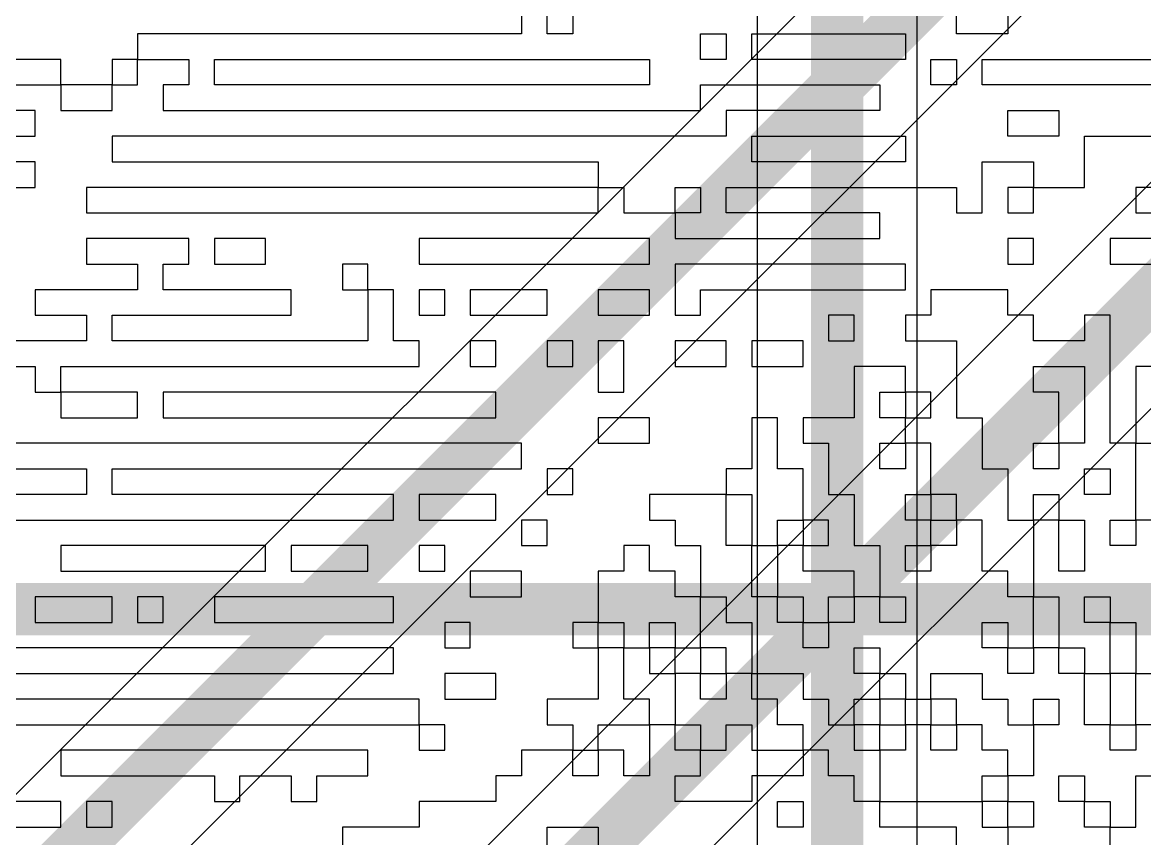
# Model space of a CAD drawing. Header units: inches. Extents: x 0.02 to 6.01, y 0.01 to 5.6.
# Drawn here: x 1.8992 to 2.1138, y 2.8161 to 2.9722 of the extents above; entities that cross this region are included whole.
import ezdxf

# ---------------------------------------------------------------- set-up
doc = ezdxf.new("R2010")
doc.units = ezdxf.units.IN
doc.header["$MEASUREMENT"] = 0
for name, color, linetype in [('Bottom Layer', 5, 'Continuous'), ('Bottom Overlay', 54, 'Continuous'), ('Top Layer', 1, 'Continuous'), ('Top Overlay', 2, 'Continuous')]:
    doc.layers.add(name, color=color, linetype=linetype)

msp = doc.modelspace()

# ---------------------------------------------------------------- linework, layer by layer
at = {"layer": 'Bottom Layer'}
for p, q in [((2.24371, 3.17034), (1.87022, 2.79684)), ((1.89184, 2.77522), (2.26086, 3.14423)), ((2.12169, 2.94831), (1.97022, 2.79684)), ((1.99184, 2.77522), (2.13883, 2.92221))]:
    msp.add_line(p, q, dxfattribs=at)
for points in [[(1.855, 2.76, 0.01, 0.01, 0), (2.25453, 3.15953, 0.01, 0.01, 0)], [(1.955, 2.76, 0.01, 0.01, 0), (2.1325, 2.9375, 0.01, 0.01, 0)]]:
    msp.add_lwpolyline(points, format="xyseb", dxfattribs=at)
at = {"layer": 'Bottom Overlay'}
for p, q in [((1.99465, 2.97491), (1.99465, 2.97001)), ((1.99955, 2.97001), (1.99955, 2.97491)), ((2.00444, 2.97491), (2.00444, 2.97001)), ((2.07784, 2.97001), (2.07784, 2.97491)), ((2.08763, 2.97491), (2.08763, 2.97001)), ((1.99465, 2.97001), (1.92125, 2.97001)), ((1.92125, 2.97001), (1.92125, 2.96512)), ((2.00444, 2.97001), (1.99955, 2.97001)), ((2.02891, 2.97001), (2.0338, 2.97001)), ((2.02891, 2.96512), (2.02891, 2.97001)), ((2.0338, 2.97001), (2.0338, 2.96512)), ((2.03869, 2.96512), (2.03869, 2.97001)), ((2.03869, 2.97001), (2.06805, 2.97001)), ((2.06805, 2.97001), (2.06805, 2.96512)), ((2.08763, 2.97001), (2.07784, 2.97001)), ((1.90657, 2.96512), (1.89189, 2.96512)), ((1.90657, 2.96023), (1.90657, 2.96512)), ((1.92125, 2.96512), (1.91636, 2.96512)), ((1.91636, 2.96512), (1.91636, 2.96023)), ((1.92125, 2.96512), (1.93104, 2.96512)), ((1.92125, 2.96023), (1.92125, 2.96512)), ((1.93104, 2.96512), (1.93104, 2.96023)), ((1.93593, 2.96023), (1.93593, 2.96512)), ((1.93593, 2.96512), (2.01912, 2.96512)), ((2.01912, 2.96512), (2.01912, 2.96023)), ((2.0338, 2.96512), (2.02891, 2.96512)), ((2.04848, 2.96512), (2.03869, 2.96512)), ((2.05337, 2.96512), (2.04848, 2.96512)), ((2.06805, 2.96512), (2.05337, 2.96512)), ((2.07295, 2.96023), (2.07295, 2.96512)), ((2.07295, 2.96512), (2.07784, 2.96512)), ((2.07784, 2.96512), (2.07784, 2.96023)), ((2.08273, 2.96023), (2.08273, 2.96512)), ((2.08273, 2.96512), (2.09252, 2.96512)), ((2.09252, 2.96512), (2.09741, 2.96512)), ((2.09741, 2.96512), (2.11699, 2.96512)), ((1.89189, 2.96023), (1.90657, 2.96023)), ((1.90657, 2.96023), (1.90657, 2.95533)), ((1.91636, 2.96023), (1.90657, 2.96023)), ((1.91636, 2.96023), (1.92125, 2.96023)), ((1.91636, 2.95533), (1.91636, 2.96023)), ((1.93104, 2.96023), (1.92615, 2.96023)), ((1.92615, 2.96023), (1.92615, 2.95533)), ((1.9604, 2.96023), (1.93593, 2.96023)), ((1.96529, 2.96023), (1.9604, 2.96023)), ((2.01912, 2.96023), (1.96529, 2.96023)), ((2.02891, 2.95533), (2.02891, 2.96023)), ((2.02891, 2.96023), (2.06316, 2.96023)), ((2.06316, 2.96023), (2.06316, 2.95533)), ((2.07784, 2.96023), (2.07295, 2.96023)), ((2.11699, 2.96023), (2.08273, 2.96023)), ((1.90168, 2.95533), (1.87232, 2.95533)), ((1.90168, 2.95044), (1.90168, 2.95533)), ((1.90657, 2.95533), (1.91636, 2.95533)), ((1.92615, 2.95533), (2.02891, 2.95533)), ((2.06316, 2.95533), (2.0338, 2.95533)), ((2.0338, 2.95533), (2.0338, 2.95044)), ((2.08763, 2.95044), (2.08763, 2.95533)), ((2.08763, 2.95533), (2.09741, 2.95533)), ((2.09741, 2.95533), (2.09741, 2.95044)), ((1.86253, 2.95044), (1.90168, 2.95044)), ((2.0338, 2.95044), (1.91636, 2.95044)), ((1.91636, 2.95044), (1.91636, 2.94555)), ((2.03869, 2.94555), (2.03869, 2.95044)), ((2.03869, 2.95044), (2.06316, 2.95044)), ((2.06316, 2.95044), (2.06805, 2.95044)), ((2.06805, 2.95044), (2.06805, 2.94555)), ((2.09741, 2.95044), (2.08763, 2.95044)), ((2.10231, 2.94065), (2.10231, 2.95044)), ((2.10231, 2.95044), (2.13167, 2.95044)), ((1.90168, 2.94555), (1.86253, 2.94555)), ((1.90168, 2.94065), (1.90168, 2.94555)), ((1.91636, 2.94555), (2.00933, 2.94555)), ((2.00933, 2.94555), (2.00933, 2.94065)), ((2.06805, 2.94555), (2.03869, 2.94555)), ((2.08273, 2.93576), (2.08273, 2.94555)), ((2.08273, 2.94555), (2.09252, 2.94555)), ((2.09252, 2.94555), (2.09252, 2.94065)), ((1.84296, 2.94065), (1.90168, 2.94065)), ((2.00933, 2.94065), (1.91147, 2.94065)), ((1.91147, 2.94065), (1.91147, 2.93576)), ((2.00933, 2.94065), (2.01423, 2.94065)), ((2.00933, 2.93576), (2.00933, 2.94065)), ((2.01423, 2.94065), (2.01423, 2.93576)), ((2.02401, 2.94065), (2.02891, 2.94065)), ((2.02401, 2.93576), (2.02401, 2.94065)), ((2.02891, 2.94065), (2.02891, 2.93576)), ((2.0338, 2.93576), (2.0338, 2.94065)), ((2.0338, 2.94065), (2.07784, 2.94065)), ((2.07784, 2.94065), (2.07784, 2.93576)), ((2.09252, 2.94065), (2.08763, 2.94065)), ((2.08763, 2.94065), (2.08763, 2.93576)), ((2.09252, 2.94065), (2.10231, 2.94065)), ((2.09252, 2.93576), (2.09252, 2.94065)), ((2.12188, 2.94065), (2.11209, 2.94065)), ((2.11209, 2.94065), (2.11209, 2.93576)), ((1.91147, 2.93576), (2.00933, 2.93576)), ((2.01423, 2.93576), (2.02401, 2.93576)), ((2.02891, 2.93576), (2.02401, 2.93576)), ((2.02401, 2.93576), (2.02401, 2.93087)), ((2.06316, 2.93576), (2.0338, 2.93576)), ((2.06316, 2.93087), (2.06316, 2.93576)), ((2.07784, 2.93576), (2.08273, 2.93576)), ((2.08763, 2.93576), (2.09252, 2.93576)), ((2.11209, 2.93576), (2.12188, 2.93576)), ((1.93104, 2.93087), (1.91147, 2.93087)), ((1.91147, 2.93087), (1.91147, 2.92597)), ((1.93104, 2.92597), (1.93104, 2.93087)), ((1.94572, 2.93087), (1.93593, 2.93087)), ((1.93593, 2.93087), (1.93593, 2.92597)), ((1.94572, 2.92597), (1.94572, 2.93087)), ((2.01912, 2.93087), (1.97508, 2.93087)), ((1.97508, 2.93087), (1.97508, 2.92597)), ((2.01912, 2.92597), (2.01912, 2.93087)), ((2.02401, 2.93087), (2.06316, 2.93087)), ((2.09252, 2.93087), (2.08763, 2.93087)), ((2.08763, 2.93087), (2.08763, 2.92597)), ((2.09252, 2.92597), (2.09252, 2.93087)), ((2.11699, 2.93087), (2.1072, 2.93087)), ((2.1072, 2.93087), (2.1072, 2.92597)), ((1.91147, 2.92597), (1.92125, 2.92597)), ((1.92125, 2.92597), (1.92125, 2.92108)), ((1.92615, 2.92108), (1.92615, 2.92597)), ((1.92615, 2.92597), (1.93104, 2.92597)), ((1.93593, 2.92597), (1.94572, 2.92597)), ((1.96529, 2.92597), (1.9604, 2.92597)), ((1.9604, 2.92597), (1.9604, 2.92108)), ((1.96529, 2.92108), (1.96529, 2.92597)), ((1.97508, 2.92597), (2.01912, 2.92597)), ((2.06805, 2.92597), (2.02401, 2.92597)), ((2.02401, 2.92597), (2.02401, 2.91619)), ((2.06805, 2.92108), (2.06805, 2.92597)), ((2.08763, 2.92597), (2.09252, 2.92597)), ((2.1072, 2.92597), (2.11699, 2.92597)), ((1.92125, 2.92108), (1.90168, 2.92108)), ((1.90168, 2.92108), (1.90168, 2.91619)), ((1.95061, 2.92108), (1.92615, 2.92108)), ((1.95061, 2.91619), (1.95061, 2.92108)), ((1.9604, 2.92108), (1.96529, 2.92108)), ((1.97019, 2.92108), (1.96529, 2.92108)), ((1.96529, 2.92108), (1.96529, 2.91129)), ((1.97019, 2.91129), (1.97019, 2.92108)), ((1.97997, 2.92108), (1.97508, 2.92108)), ((1.97508, 2.92108), (1.97508, 2.91619)), ((1.97997, 2.91619), (1.97997, 2.92108)), ((1.99955, 2.92108), (1.98487, 2.92108)), ((1.98487, 2.92108), (1.98487, 2.91619)), ((1.99955, 2.91619), (1.99955, 2.92108)), ((2.01912, 2.92108), (2.00933, 2.92108)), ((2.00933, 2.92108), (2.00933, 2.91619)), ((2.01912, 2.91619), (2.01912, 2.92108)), ((2.02891, 2.91619), (2.02891, 2.92108)), ((2.02891, 2.92108), (2.06805, 2.92108)), ((2.08763, 2.92108), (2.07295, 2.92108)), ((2.07295, 2.92108), (2.07295, 2.91619)), ((2.08763, 2.91619), (2.08763, 2.92108)), ((1.90168, 2.91619), (1.91147, 2.91619)), ((1.91147, 2.91619), (1.91147, 2.91129)), ((1.91636, 2.91129), (1.91636, 2.91619)), ((1.91636, 2.91619), (1.95061, 2.91619)), ((1.97508, 2.91619), (1.97997, 2.91619)), ((1.98487, 2.91619), (1.99955, 2.91619)), ((2.00933, 2.91619), (2.01912, 2.91619)), ((2.02401, 2.91619), (2.02891, 2.91619)), ((2.05827, 2.91619), (2.05337, 2.91619)), ((2.05337, 2.91619), (2.05337, 2.91129)), ((2.05827, 2.91129), (2.05827, 2.91619)), ((2.07295, 2.91619), (2.06805, 2.91619)), ((2.06805, 2.91619), (2.06805, 2.91129)), ((2.09252, 2.91619), (2.08763, 2.91619)), ((2.09252, 2.91129), (2.09252, 2.91619)), ((2.1072, 2.91619), (2.10231, 2.91619)), ((2.10231, 2.91619), (2.10231, 2.91129)), ((2.1072, 2.89172), (2.1072, 2.91619)), ((1.91147, 2.91129), (1.89679, 2.91129)), ((1.96529, 2.91129), (1.91636, 2.91129)), ((1.97508, 2.91129), (1.97019, 2.91129)), ((1.97508, 2.9064), (1.97508, 2.91129)), ((1.98976, 2.91129), (1.98487, 2.91129)), ((1.98487, 2.91129), (1.98487, 2.9064)), ((1.98976, 2.9064), (1.98976, 2.91129)), ((2.00444, 2.91129), (1.99955, 2.91129)), ((1.99955, 2.91129), (1.99955, 2.9064)), ((2.00444, 2.9064), (2.00444, 2.91129)), ((2.01423, 2.91129), (2.00933, 2.91129)), ((2.00933, 2.91129), (2.00933, 2.90151)), ((2.01423, 2.9064), (2.01423, 2.91129)), ((2.0338, 2.91129), (2.02401, 2.91129)), ((2.02401, 2.91129), (2.02401, 2.9064)), ((2.0338, 2.9064), (2.0338, 2.91129)), ((2.04848, 2.91129), (2.03869, 2.91129)), ((2.03869, 2.91129), (2.03869, 2.9064)), ((2.04848, 2.9064), (2.04848, 2.91129)), ((2.05337, 2.91129), (2.05827, 2.91129)), ((2.06805, 2.91129), (2.07784, 2.91129)), ((2.07784, 2.91129), (2.07784, 2.89661)), ((2.10231, 2.91129), (2.09252, 2.91129)), ((1.89679, 2.9064), (1.90168, 2.9064)), ((1.90168, 2.9064), (1.90168, 2.90151)), ((1.90657, 2.90151), (1.90657, 2.9064)), ((1.90657, 2.9064), (1.97508, 2.9064)), ((1.98487, 2.9064), (1.98976, 2.9064)), ((1.99955, 2.9064), (2.00444, 2.9064)), ((2.01423, 2.90151), (2.01423, 2.9064)), ((2.02401, 2.9064), (2.0338, 2.9064)), ((2.03869, 2.9064), (2.04848, 2.9064)), ((2.06805, 2.9064), (2.05827, 2.9064)), ((2.05827, 2.9064), (2.05827, 2.89661)), ((2.06805, 2.90151), (2.06805, 2.9064)), ((2.09252, 2.90151), (2.09252, 2.9064)), ((2.09252, 2.9064), (2.10231, 2.9064)), ((2.10231, 2.9064), (2.10231, 2.89172)), ((2.11699, 2.9064), (2.11209, 2.9064)), ((2.11209, 2.9064), (2.11209, 2.89172)), ((1.90168, 2.90151), (1.90657, 2.90151)), ((1.90657, 2.90151), (1.90657, 2.89661)), ((1.92125, 2.90151), (1.90657, 2.90151)), ((1.92125, 2.89661), (1.92125, 2.90151)), ((1.98976, 2.90151), (1.92615, 2.90151)), ((1.92615, 2.90151), (1.92615, 2.89661)), ((1.98976, 2.89661), (1.98976, 2.90151)), ((2.00933, 2.90151), (2.01423, 2.90151)), ((2.06316, 2.89661), (2.06316, 2.90151)), ((2.06316, 2.90151), (2.06805, 2.90151)), ((2.06805, 2.90151), (2.06805, 2.89661)), ((2.07295, 2.90151), (2.06805, 2.90151)), ((2.07295, 2.89661), (2.07295, 2.90151)), ((2.09741, 2.90151), (2.09252, 2.90151)), ((2.09741, 2.89661), (2.09741, 2.90151)), ((1.90657, 2.89661), (1.92125, 2.89661)), ((1.92615, 2.89661), (1.98976, 2.89661)), ((2.01912, 2.89661), (2.00933, 2.89661)), ((2.00933, 2.89661), (2.00933, 2.89172)), ((2.01912, 2.89172), (2.01912, 2.89661)), ((2.04359, 2.89661), (2.03869, 2.89661)), ((2.03869, 2.89661), (2.03869, 2.88683)), ((2.04359, 2.88683), (2.04359, 2.89661)), ((2.05827, 2.89661), (2.04848, 2.89661)), ((2.04848, 2.89661), (2.04848, 2.89172)), ((2.06805, 2.89661), (2.06316, 2.89661)), ((2.06805, 2.89172), (2.06805, 2.89661)), ((2.06805, 2.89661), (2.07295, 2.89661)), ((2.07784, 2.89661), (2.08273, 2.89661)), ((2.08273, 2.89661), (2.08273, 2.88683)), ((2.09741, 2.89172), (2.09741, 2.89661)), ((1.99465, 2.89172), (1.89679, 2.89172)), ((1.99465, 2.88683), (1.99465, 2.89172)), ((2.00933, 2.89172), (2.01912, 2.89172)), ((2.04848, 2.89172), (2.05337, 2.89172)), ((2.05337, 2.89172), (2.05337, 2.88193)), ((2.06316, 2.88683), (2.06316, 2.89172)), ((2.06316, 2.89172), (2.06805, 2.89172)), ((2.06805, 2.89172), (2.06805, 2.88683)), ((2.07295, 2.89172), (2.06805, 2.89172)), ((2.07295, 2.88193), (2.07295, 2.89172)), ((2.09252, 2.88683), (2.09252, 2.89172)), ((2.09252, 2.89172), (2.09741, 2.89172)), ((2.09741, 2.89172), (2.09741, 2.88683)), ((2.10231, 2.89172), (2.09741, 2.89172)), ((2.11209, 2.89172), (2.1072, 2.89172)), ((2.11209, 2.88683), (2.11209, 2.89172)), ((2.11209, 2.89172), (2.11699, 2.89172)), ((1.89679, 2.88683), (1.91147, 2.88683)), ((1.91147, 2.88683), (1.91147, 2.88193)), ((1.91636, 2.88193), (1.91636, 2.88683)), ((1.91636, 2.88683), (1.99465, 2.88683)), ((2.00444, 2.88683), (1.99955, 2.88683)), ((1.99955, 2.88683), (1.99955, 2.88193)), ((2.00444, 2.88193), (2.00444, 2.88683)), ((2.03869, 2.88683), (2.0338, 2.88683)), ((2.0338, 2.88683), (2.0338, 2.88193)), ((2.04848, 2.88683), (2.04359, 2.88683)), ((2.04848, 2.87704), (2.04848, 2.88683)), ((2.06805, 2.88683), (2.06316, 2.88683)), ((2.08273, 2.88683), (2.08763, 2.88683)), ((2.08763, 2.88683), (2.08763, 2.87704)), ((2.09741, 2.88683), (2.09252, 2.88683)), ((2.10231, 2.88683), (2.1072, 2.88683)), ((2.10231, 2.88193), (2.10231, 2.88683)), ((2.1072, 2.88683), (2.1072, 2.88193)), ((2.11209, 2.88193), (2.11209, 2.88683)), ((1.91147, 2.88193), (1.89679, 2.88193)), ((1.97019, 2.88193), (1.91636, 2.88193)), ((1.97019, 2.87704), (1.97019, 2.88193)), ((1.98976, 2.88193), (1.97508, 2.88193)), ((1.97508, 2.88193), (1.97508, 2.87704)), ((1.98976, 2.87704), (1.98976, 2.88193)), ((1.99955, 2.88193), (2.00444, 2.88193)), ((2.0338, 2.88193), (2.01912, 2.88193)), ((2.01912, 2.88193), (2.01912, 2.87704)), ((2.0338, 2.87215), (2.0338, 2.88193)), ((2.0338, 2.88193), (2.03869, 2.88193)), ((2.03869, 2.88193), (2.03869, 2.87704)), ((2.05337, 2.88193), (2.05827, 2.88193)), ((2.05827, 2.88193), (2.05827, 2.87215)), ((2.06805, 2.88193), (2.07295, 2.88193)), ((2.06805, 2.87704), (2.06805, 2.88193)), ((2.07295, 2.88193), (2.07295, 2.87704)), ((2.07784, 2.88193), (2.07295, 2.88193)), ((2.07784, 2.87704), (2.07784, 2.88193)), ((2.09252, 2.88193), (2.09741, 2.88193)), ((2.09252, 2.87704), (2.09252, 2.88193)), ((2.09741, 2.88193), (2.09741, 2.87704)), ((2.1072, 2.88193), (2.10231, 2.88193)), ((2.11209, 2.87704), (2.11209, 2.88193)), ((1.89679, 2.87704), (1.97019, 2.87704)), ((1.97508, 2.87704), (1.98976, 2.87704)), ((1.99955, 2.87704), (1.99465, 2.87704)), ((1.99465, 2.87704), (1.99465, 2.87215)), ((1.99955, 2.87215), (1.99955, 2.87704)), ((2.01912, 2.87704), (2.02401, 2.87704)), ((2.02401, 2.87704), (2.02401, 2.87215)), ((2.03869, 2.87704), (2.03869, 2.87215)), ((2.04359, 2.87215), (2.04359, 2.87704)), ((2.04359, 2.87704), (2.04848, 2.87704)), ((2.04848, 2.87704), (2.04848, 2.87215)), ((2.05337, 2.87704), (2.04848, 2.87704)), ((2.05337, 2.87215), (2.05337, 2.87704)), ((2.07295, 2.87704), (2.06805, 2.87704)), ((2.07295, 2.87215), (2.07295, 2.87704)), ((2.07295, 2.87704), (2.07784, 2.87704)), ((2.07784, 2.87704), (2.07784, 2.87215)), ((2.08273, 2.87704), (2.07784, 2.87704)), ((2.08273, 2.86725), (2.08273, 2.87704)), ((2.08763, 2.87704), (2.09252, 2.87704)), ((2.09741, 2.87704), (2.09252, 2.87704)), ((2.09252, 2.87704), (2.09252, 2.86236)), ((2.09741, 2.86725), (2.09741, 2.87704)), ((2.09741, 2.87704), (2.10231, 2.87704)), ((2.10231, 2.87704), (2.10231, 2.86725)), ((2.1072, 2.87215), (2.1072, 2.87704)), ((2.1072, 2.87704), (2.11209, 2.87704)), ((2.11209, 2.87704), (2.11209, 2.87215)), ((2.11699, 2.87704), (2.11209, 2.87704)), ((1.94572, 2.87215), (1.90657, 2.87215)), ((1.90657, 2.87215), (1.90657, 2.86725)), ((1.94572, 2.86725), (1.94572, 2.87215)), ((1.96529, 2.87215), (1.95061, 2.87215)), ((1.95061, 2.87215), (1.95061, 2.86725)), ((1.96529, 2.86725), (1.96529, 2.87215)), ((1.97997, 2.87215), (1.97508, 2.87215)), ((1.97508, 2.87215), (1.97508, 2.86725)), ((1.97997, 2.86725), (1.97997, 2.87215)), ((1.99465, 2.87215), (1.99955, 2.87215)), ((2.01912, 2.87215), (2.01423, 2.87215)), ((2.01423, 2.87215), (2.01423, 2.86725)), ((2.01912, 2.86725), (2.01912, 2.87215)), ((2.02401, 2.87215), (2.02891, 2.87215)), ((2.02891, 2.87215), (2.02891, 2.86236)), ((2.03869, 2.87215), (2.0338, 2.87215)), ((2.03869, 2.86725), (2.03869, 2.87215)), ((2.03869, 2.87215), (2.04359, 2.87215)), ((2.04848, 2.87215), (2.04359, 2.87215)), ((2.04359, 2.87215), (2.04359, 2.86236)), ((2.04848, 2.86725), (2.04848, 2.87215)), ((2.04848, 2.87215), (2.05337, 2.87215)), ((2.05827, 2.87215), (2.06316, 2.87215)), ((2.06316, 2.87215), (2.06316, 2.86236)), ((2.06805, 2.86725), (2.06805, 2.87215)), ((2.06805, 2.87215), (2.07295, 2.87215)), ((2.07784, 2.87215), (2.07295, 2.87215)), ((2.07295, 2.87215), (2.07295, 2.86725)), ((2.11209, 2.87215), (2.1072, 2.87215)), ((1.90657, 2.86725), (1.94572, 2.86725)), ((1.95061, 2.86725), (1.96529, 2.86725)), ((1.97508, 2.86725), (1.97997, 2.86725)), ((1.99465, 2.86725), (1.98487, 2.86725)), ((1.98487, 2.86725), (1.98487, 2.86236)), ((1.99465, 2.86236), (1.99465, 2.86725)), ((2.01423, 2.86725), (2.00933, 2.86725)), ((2.00933, 2.86725), (2.00933, 2.85747)), ((2.02401, 2.86725), (2.01912, 2.86725)), ((2.02401, 2.86236), (2.02401, 2.86725)), ((2.03869, 2.86236), (2.03869, 2.86725)), ((2.05827, 2.86725), (2.04848, 2.86725)), ((2.05827, 2.86236), (2.05827, 2.86725)), ((2.07295, 2.86725), (2.06805, 2.86725)), ((2.08763, 2.86725), (2.08273, 2.86725)), ((2.08763, 2.86236), (2.08763, 2.86725)), ((2.10231, 2.86725), (2.09741, 2.86725)), ((1.91636, 2.86236), (1.90168, 2.86236)), ((1.90168, 2.86236), (1.90168, 2.85747)), ((1.91636, 2.85747), (1.91636, 2.86236)), ((1.92615, 2.86236), (1.92125, 2.86236)), ((1.92125, 2.86236), (1.92125, 2.85747)), ((1.92615, 2.85747), (1.92615, 2.86236)), ((1.97019, 2.86236), (1.93593, 2.86236)), ((1.93593, 2.86236), (1.93593, 2.85747)), ((1.97019, 2.85747), (1.97019, 2.86236)), ((1.98487, 2.86236), (1.99465, 2.86236)), ((2.02891, 2.86236), (2.02401, 2.86236)), ((2.02891, 2.85257), (2.02891, 2.86236)), ((2.02891, 2.86236), (2.0338, 2.86236)), ((2.0338, 2.86236), (2.0338, 2.85747)), ((2.04359, 2.86236), (2.03869, 2.86236)), ((2.04359, 2.85747), (2.04359, 2.86236)), ((2.04359, 2.86236), (2.04848, 2.86236)), ((2.04848, 2.86236), (2.04848, 2.85747)), ((2.05337, 2.85747), (2.05337, 2.86236)), ((2.05337, 2.86236), (2.05827, 2.86236)), ((2.05827, 2.86236), (2.05827, 2.85747)), ((2.06316, 2.86236), (2.05827, 2.86236)), ((2.06316, 2.85747), (2.06316, 2.86236)), ((2.06316, 2.86236), (2.06805, 2.86236)), ((2.06805, 2.86236), (2.06805, 2.85747)), ((2.09252, 2.86236), (2.08763, 2.86236)), ((2.09252, 2.85747), (2.09252, 2.86236)), ((2.09252, 2.86236), (2.09741, 2.86236)), ((2.09741, 2.86236), (2.09741, 2.85257)), ((2.10231, 2.85747), (2.10231, 2.86236)), ((2.10231, 2.86236), (2.1072, 2.86236)), ((2.1072, 2.86236), (2.1072, 2.85747)), ((1.90168, 2.85747), (1.91636, 2.85747)), ((1.92125, 2.85747), (1.92615, 2.85747)), ((1.93593, 2.85747), (1.97019, 2.85747)), ((1.98487, 2.85747), (1.97997, 2.85747)), ((1.97997, 2.85747), (1.97997, 2.85257)), ((1.98487, 2.85257), (1.98487, 2.85747)), ((2.00933, 2.85747), (2.00444, 2.85747)), ((2.00444, 2.85747), (2.00444, 2.85257)), ((2.00933, 2.85747), (2.01423, 2.85747)), ((2.00933, 2.85257), (2.00933, 2.85747)), ((2.01423, 2.85747), (2.01423, 2.85257)), ((2.01912, 2.85257), (2.01912, 2.85747)), ((2.01912, 2.85747), (2.02401, 2.85747)), ((2.02401, 2.85747), (2.02401, 2.85257)), ((2.0338, 2.85747), (2.03869, 2.85747)), ((2.03869, 2.85747), (2.03869, 2.85257)), ((2.04848, 2.85747), (2.04359, 2.85747)), ((2.04848, 2.85257), (2.04848, 2.85747)), ((2.04848, 2.85747), (2.05337, 2.85747)), ((2.05337, 2.85747), (2.05337, 2.85257)), ((2.05827, 2.85747), (2.05337, 2.85747)), ((2.06805, 2.85747), (2.06316, 2.85747)), ((2.08273, 2.85257), (2.08273, 2.85747)), ((2.08273, 2.85747), (2.08763, 2.85747)), ((2.08763, 2.85747), (2.08763, 2.85257)), ((2.09252, 2.85257), (2.09252, 2.85747)), ((2.1072, 2.85747), (2.10231, 2.85747)), ((2.1072, 2.85257), (2.1072, 2.85747)), ((2.1072, 2.85747), (2.11209, 2.85747)), ((2.11209, 2.85747), (2.11209, 2.84768)), ((1.97019, 2.85257), (1.89189, 2.85257)), ((1.97019, 2.84768), (1.97019, 2.85257)), ((1.97997, 2.85257), (1.98487, 2.85257)), ((2.00444, 2.85257), (2.00933, 2.85257)), ((2.01423, 2.85257), (2.00933, 2.85257)), ((2.00933, 2.85257), (2.00933, 2.84279)), ((2.01423, 2.84279), (2.01423, 2.85257)), ((2.01423, 2.85257), (2.01912, 2.85257)), ((2.02401, 2.85257), (2.01912, 2.85257)), ((2.01912, 2.85257), (2.01912, 2.84768)), ((2.02401, 2.84768), (2.02401, 2.85257)), ((2.02401, 2.85257), (2.02891, 2.85257)), ((2.02891, 2.85257), (2.02891, 2.84768)), ((2.0338, 2.85257), (2.02891, 2.85257)), ((2.0338, 2.84768), (2.0338, 2.85257)), ((2.03869, 2.85257), (2.03869, 2.84768)), ((2.05337, 2.85257), (2.04848, 2.85257)), ((2.05827, 2.84768), (2.05827, 2.85257)), ((2.05827, 2.85257), (2.06316, 2.85257)), ((2.06316, 2.85257), (2.06316, 2.84768)), ((2.08763, 2.85257), (2.08273, 2.85257)), ((2.08763, 2.84768), (2.08763, 2.85257)), ((2.08763, 2.85257), (2.09252, 2.85257)), ((2.09741, 2.85257), (2.09252, 2.85257)), ((2.09252, 2.85257), (2.09252, 2.84768)), ((2.09741, 2.84768), (2.09741, 2.85257)), ((2.09741, 2.85257), (2.10231, 2.85257)), ((2.10231, 2.85257), (2.10231, 2.84768)), ((2.1072, 2.84768), (2.1072, 2.85257)), ((1.89189, 2.84768), (1.97019, 2.84768)), ((1.98976, 2.84768), (1.97997, 2.84768)), ((1.97997, 2.84768), (1.97997, 2.84279)), ((1.98976, 2.84279), (1.98976, 2.84768)), ((2.01912, 2.84768), (2.02401, 2.84768)), ((2.02891, 2.84768), (2.02401, 2.84768)), ((2.02401, 2.84768), (2.02401, 2.83789)), ((2.02891, 2.84279), (2.02891, 2.84768)), ((2.02891, 2.84768), (2.0338, 2.84768)), ((2.0338, 2.84768), (2.0338, 2.84279)), ((2.03869, 2.84768), (2.0338, 2.84768)), ((2.03869, 2.84279), (2.03869, 2.84768)), ((2.03869, 2.84768), (2.04848, 2.84768)), ((2.04848, 2.84768), (2.04848, 2.84279)), ((2.06316, 2.84768), (2.05827, 2.84768)), ((2.06316, 2.84768), (2.06805, 2.84768)), ((2.06316, 2.84279), (2.06316, 2.84768)), ((2.06805, 2.84768), (2.06805, 2.84279)), ((2.07295, 2.84279), (2.07295, 2.84768)), ((2.07295, 2.84768), (2.08273, 2.84768)), ((2.08273, 2.84768), (2.08273, 2.84279)), ((2.09252, 2.84768), (2.08763, 2.84768)), ((2.10231, 2.84768), (2.09741, 2.84768)), ((2.10231, 2.84279), (2.10231, 2.84768)), ((2.10231, 2.84768), (2.1072, 2.84768)), ((2.11209, 2.84768), (2.1072, 2.84768)), ((2.1072, 2.84768), (2.1072, 2.83789)), ((2.11209, 2.83789), (2.11209, 2.84768)), ((2.11209, 2.84768), (2.11699, 2.84768)), ((1.97508, 2.84279), (1.85275, 2.84279)), ((1.97508, 2.83789), (1.97508, 2.84279)), ((1.97997, 2.84279), (1.98976, 2.84279)), ((2.00933, 2.84279), (1.99955, 2.84279)), ((1.99955, 2.84279), (1.99955, 2.83789)), ((2.01912, 2.84279), (2.01423, 2.84279)), ((2.01912, 2.83789), (2.01912, 2.84279)), ((2.0338, 2.84279), (2.02891, 2.84279)), ((2.04359, 2.84279), (2.03869, 2.84279)), ((2.04359, 2.83789), (2.04359, 2.84279)), ((2.04848, 2.84279), (2.05337, 2.84279)), ((2.05337, 2.84279), (2.05337, 2.83789)), ((2.05827, 2.84279), (2.06316, 2.84279)), ((2.05827, 2.83789), (2.05827, 2.84279)), ((2.06316, 2.84279), (2.06316, 2.83789)), ((2.06805, 2.84279), (2.06316, 2.84279)), ((2.06805, 2.83789), (2.06805, 2.84279)), ((2.06805, 2.84279), (2.07295, 2.84279)), ((2.07295, 2.84279), (2.07295, 2.83789)), ((2.07784, 2.84279), (2.07295, 2.84279)), ((2.07784, 2.83789), (2.07784, 2.84279)), ((2.08273, 2.84279), (2.08763, 2.84279)), ((2.08763, 2.84279), (2.08763, 2.83789)), ((2.09252, 2.84279), (2.09741, 2.84279)), ((2.09252, 2.83789), (2.09252, 2.84279)), ((2.09741, 2.84279), (2.09741, 2.83789)), ((2.10231, 2.83789), (2.10231, 2.84279)), ((1.85275, 2.83789), (1.97508, 2.83789)), ((1.97508, 2.83789), (1.97508, 2.833)), ((1.97997, 2.83789), (1.97508, 2.83789)), ((1.97997, 2.833), (1.97997, 2.83789)), ((1.99955, 2.83789), (2.00444, 2.83789)), ((2.00444, 2.83789), (2.00444, 2.833)), ((2.00933, 2.833), (2.00933, 2.83789)), ((2.00933, 2.83789), (2.01912, 2.83789)), ((2.01912, 2.83789), (2.01912, 2.833)), ((2.02401, 2.83789), (2.01912, 2.83789)), ((2.02401, 2.833), (2.02401, 2.83789)), ((2.02401, 2.83789), (2.02891, 2.83789)), ((2.02891, 2.83789), (2.02891, 2.833)), ((2.0338, 2.833), (2.0338, 2.83789)), ((2.0338, 2.83789), (2.03869, 2.83789)), ((2.03869, 2.83789), (2.03869, 2.833)), ((2.04848, 2.83789), (2.04359, 2.83789)), ((2.04848, 2.833), (2.04848, 2.83789)), ((2.05337, 2.83789), (2.05827, 2.83789)), ((2.06316, 2.83789), (2.05827, 2.83789)), ((2.05827, 2.83789), (2.05827, 2.833)), ((2.06316, 2.833), (2.06316, 2.83789)), ((2.06316, 2.83789), (2.06805, 2.83789)), ((2.07295, 2.83789), (2.06805, 2.83789)), ((2.06805, 2.83789), (2.06805, 2.833)), ((2.07295, 2.833), (2.07295, 2.83789)), ((2.07295, 2.83789), (2.07784, 2.83789)), ((2.07784, 2.83789), (2.07784, 2.833)), ((2.08273, 2.83789), (2.07784, 2.83789)), ((2.08273, 2.833), (2.08273, 2.83789)), ((2.08763, 2.83789), (2.09252, 2.83789)), ((2.09741, 2.83789), (2.09252, 2.83789)), ((2.09252, 2.83789), (2.09252, 2.82811)), ((2.1072, 2.83789), (2.10231, 2.83789)), ((2.1072, 2.833), (2.1072, 2.83789)), ((2.1072, 2.83789), (2.11209, 2.83789)), ((2.11209, 2.83789), (2.11209, 2.833)), ((2.11699, 2.83789), (2.11209, 2.83789)), ((1.96529, 2.833), (1.90657, 2.833)), ((1.90657, 2.833), (1.90657, 2.82811)), ((1.96529, 2.82811), (1.96529, 2.833)), ((1.97508, 2.833), (1.97997, 2.833)), ((2.00444, 2.833), (1.99465, 2.833)), ((1.99465, 2.833), (1.99465, 2.82811)), ((2.00444, 2.833), (2.00933, 2.833)), ((2.00444, 2.82811), (2.00444, 2.833)), ((2.01423, 2.833), (2.00933, 2.833)), ((2.00933, 2.833), (2.00933, 2.82811)), ((2.01423, 2.82811), (2.01423, 2.833)), ((2.01912, 2.833), (2.01912, 2.82811)), ((2.02891, 2.833), (2.02401, 2.833)), ((2.02891, 2.82811), (2.02891, 2.833)), ((2.02891, 2.833), (2.0338, 2.833)), ((2.03869, 2.833), (2.04848, 2.833)), ((2.05337, 2.833), (2.04848, 2.833)), ((2.04848, 2.833), (2.04848, 2.82811)), ((2.05337, 2.82811), (2.05337, 2.833)), ((2.05827, 2.833), (2.06316, 2.833)), ((2.06805, 2.833), (2.06316, 2.833)), ((2.06316, 2.833), (2.06316, 2.82321)), ((2.07784, 2.833), (2.07295, 2.833)), ((2.08763, 2.833), (2.08273, 2.833)), ((2.08763, 2.82811), (2.08763, 2.833)), ((2.11209, 2.833), (2.1072, 2.833)), ((1.90657, 2.82811), (1.93593, 2.82811)), ((1.93593, 2.82811), (1.93593, 2.82321)), ((1.94083, 2.82321), (1.94083, 2.82811)), ((1.94083, 2.82811), (1.95061, 2.82811)), ((1.95061, 2.82811), (1.95061, 2.82321)), ((1.95551, 2.82321), (1.95551, 2.82811)), ((1.95551, 2.82811), (1.96529, 2.82811)), ((1.99465, 2.82811), (1.98976, 2.82811)), ((1.98976, 2.82811), (1.98976, 2.82321)), ((2.00933, 2.82811), (2.00444, 2.82811)), ((2.01912, 2.82811), (2.01423, 2.82811)), ((2.02401, 2.82321), (2.02401, 2.82811)), ((2.02401, 2.82811), (2.02891, 2.82811)), ((2.04848, 2.82811), (2.03869, 2.82811)), ((2.03869, 2.82811), (2.03869, 2.82321)), ((2.05827, 2.82811), (2.05337, 2.82811)), ((2.05827, 2.82321), (2.05827, 2.82811)), ((2.08273, 2.82321), (2.08273, 2.82811)), ((2.08273, 2.82811), (2.08763, 2.82811)), ((2.08763, 2.82811), (2.08763, 2.82321)), ((2.09252, 2.82811), (2.08763, 2.82811)), ((2.09741, 2.82321), (2.09741, 2.82811)), ((2.09741, 2.82811), (2.10231, 2.82811)), ((2.10231, 2.82811), (2.10231, 2.82321)), ((2.11209, 2.81832), (2.11209, 2.82811)), ((2.11209, 2.82811), (2.11699, 2.82811)), ((1.90657, 2.82321), (1.88211, 2.82321)), ((1.90657, 2.81832), (1.90657, 2.82321)), ((1.91636, 2.82321), (1.91147, 2.82321)), ((1.91147, 2.82321), (1.91147, 2.81832)), ((1.91636, 2.81832), (1.91636, 2.82321)), ((1.93593, 2.82321), (1.94083, 2.82321)), ((1.95061, 2.82321), (1.95551, 2.82321)), ((1.98976, 2.82321), (1.97508, 2.82321)), ((1.97508, 2.82321), (1.97508, 2.81832)), ((2.03869, 2.82321), (2.02401, 2.82321)), ((2.04359, 2.81832), (2.04359, 2.82321)), ((2.04359, 2.82321), (2.04848, 2.82321)), ((2.04848, 2.82321), (2.04848, 2.81832)), ((2.06316, 2.82321), (2.05827, 2.82321)), ((2.06316, 2.81832), (2.06316, 2.82321)), ((2.06316, 2.82321), (2.08273, 2.82321)), ((2.08273, 2.82321), (2.08273, 2.81832)), ((2.08763, 2.82321), (2.08273, 2.82321)), ((2.08763, 2.81832), (2.08763, 2.82321)), ((2.08763, 2.82321), (2.09252, 2.82321)), ((2.09252, 2.82321), (2.09252, 2.81832)), ((2.10231, 2.82321), (2.09741, 2.82321)), ((2.10231, 2.81832), (2.10231, 2.82321)), ((2.10231, 2.82321), (2.1072, 2.82321)), ((2.1072, 2.82321), (2.1072, 2.81832)), ((1.88211, 2.81832), (1.90657, 2.81832)), ((1.91147, 2.81832), (1.91636, 2.81832)), ((1.97508, 2.81832), (1.9604, 2.81832)), ((1.9604, 2.81832), (1.9604, 2.81343)), ((1.99955, 2.81343), (1.99955, 2.81832)), ((1.99955, 2.81832), (2.00933, 2.81832)), ((2.00933, 2.81832), (2.00933, 2.81343)), ((2.04848, 2.81832), (2.04359, 2.81832)), ((2.07784, 2.81832), (2.06316, 2.81832)), ((2.07784, 2.81343), (2.07784, 2.81832)), ((2.08273, 2.81832), (2.08763, 2.81832)), ((2.09252, 2.81832), (2.08763, 2.81832)), ((2.08763, 2.81832), (2.08763, 2.81343)), ((2.1072, 2.81832), (2.10231, 2.81832)), ((2.1072, 2.81343), (2.1072, 2.81832)), ((2.1072, 2.81832), (2.11209, 2.81832))]:
    msp.add_line(p, q, dxfattribs=at)
at = {"layer": 'Top Layer'}
for p, q in [((2.03971, 3.185), (2.03971, 2.79681)), ((2.07029, 2.79681), (2.07029, 3.17867))]:
    msp.add_line(p, q, dxfattribs=at)
msp.add_lwpolyline([(2.055, 2.76, 0.01, 0.01, 0), (2.055, 3.185, 0.01, 0.01, 0)], format="xyseb", dxfattribs=at)
at = {"layer": 'Top Overlay'}
msp.add_lwpolyline([(1.5, 2.86, 0.01, 0.01, 0), (2.9, 2.86, 0.01, 0.01, 0)], format="xyseb", dxfattribs=at)

doc.saveas('drawing.dxf')
